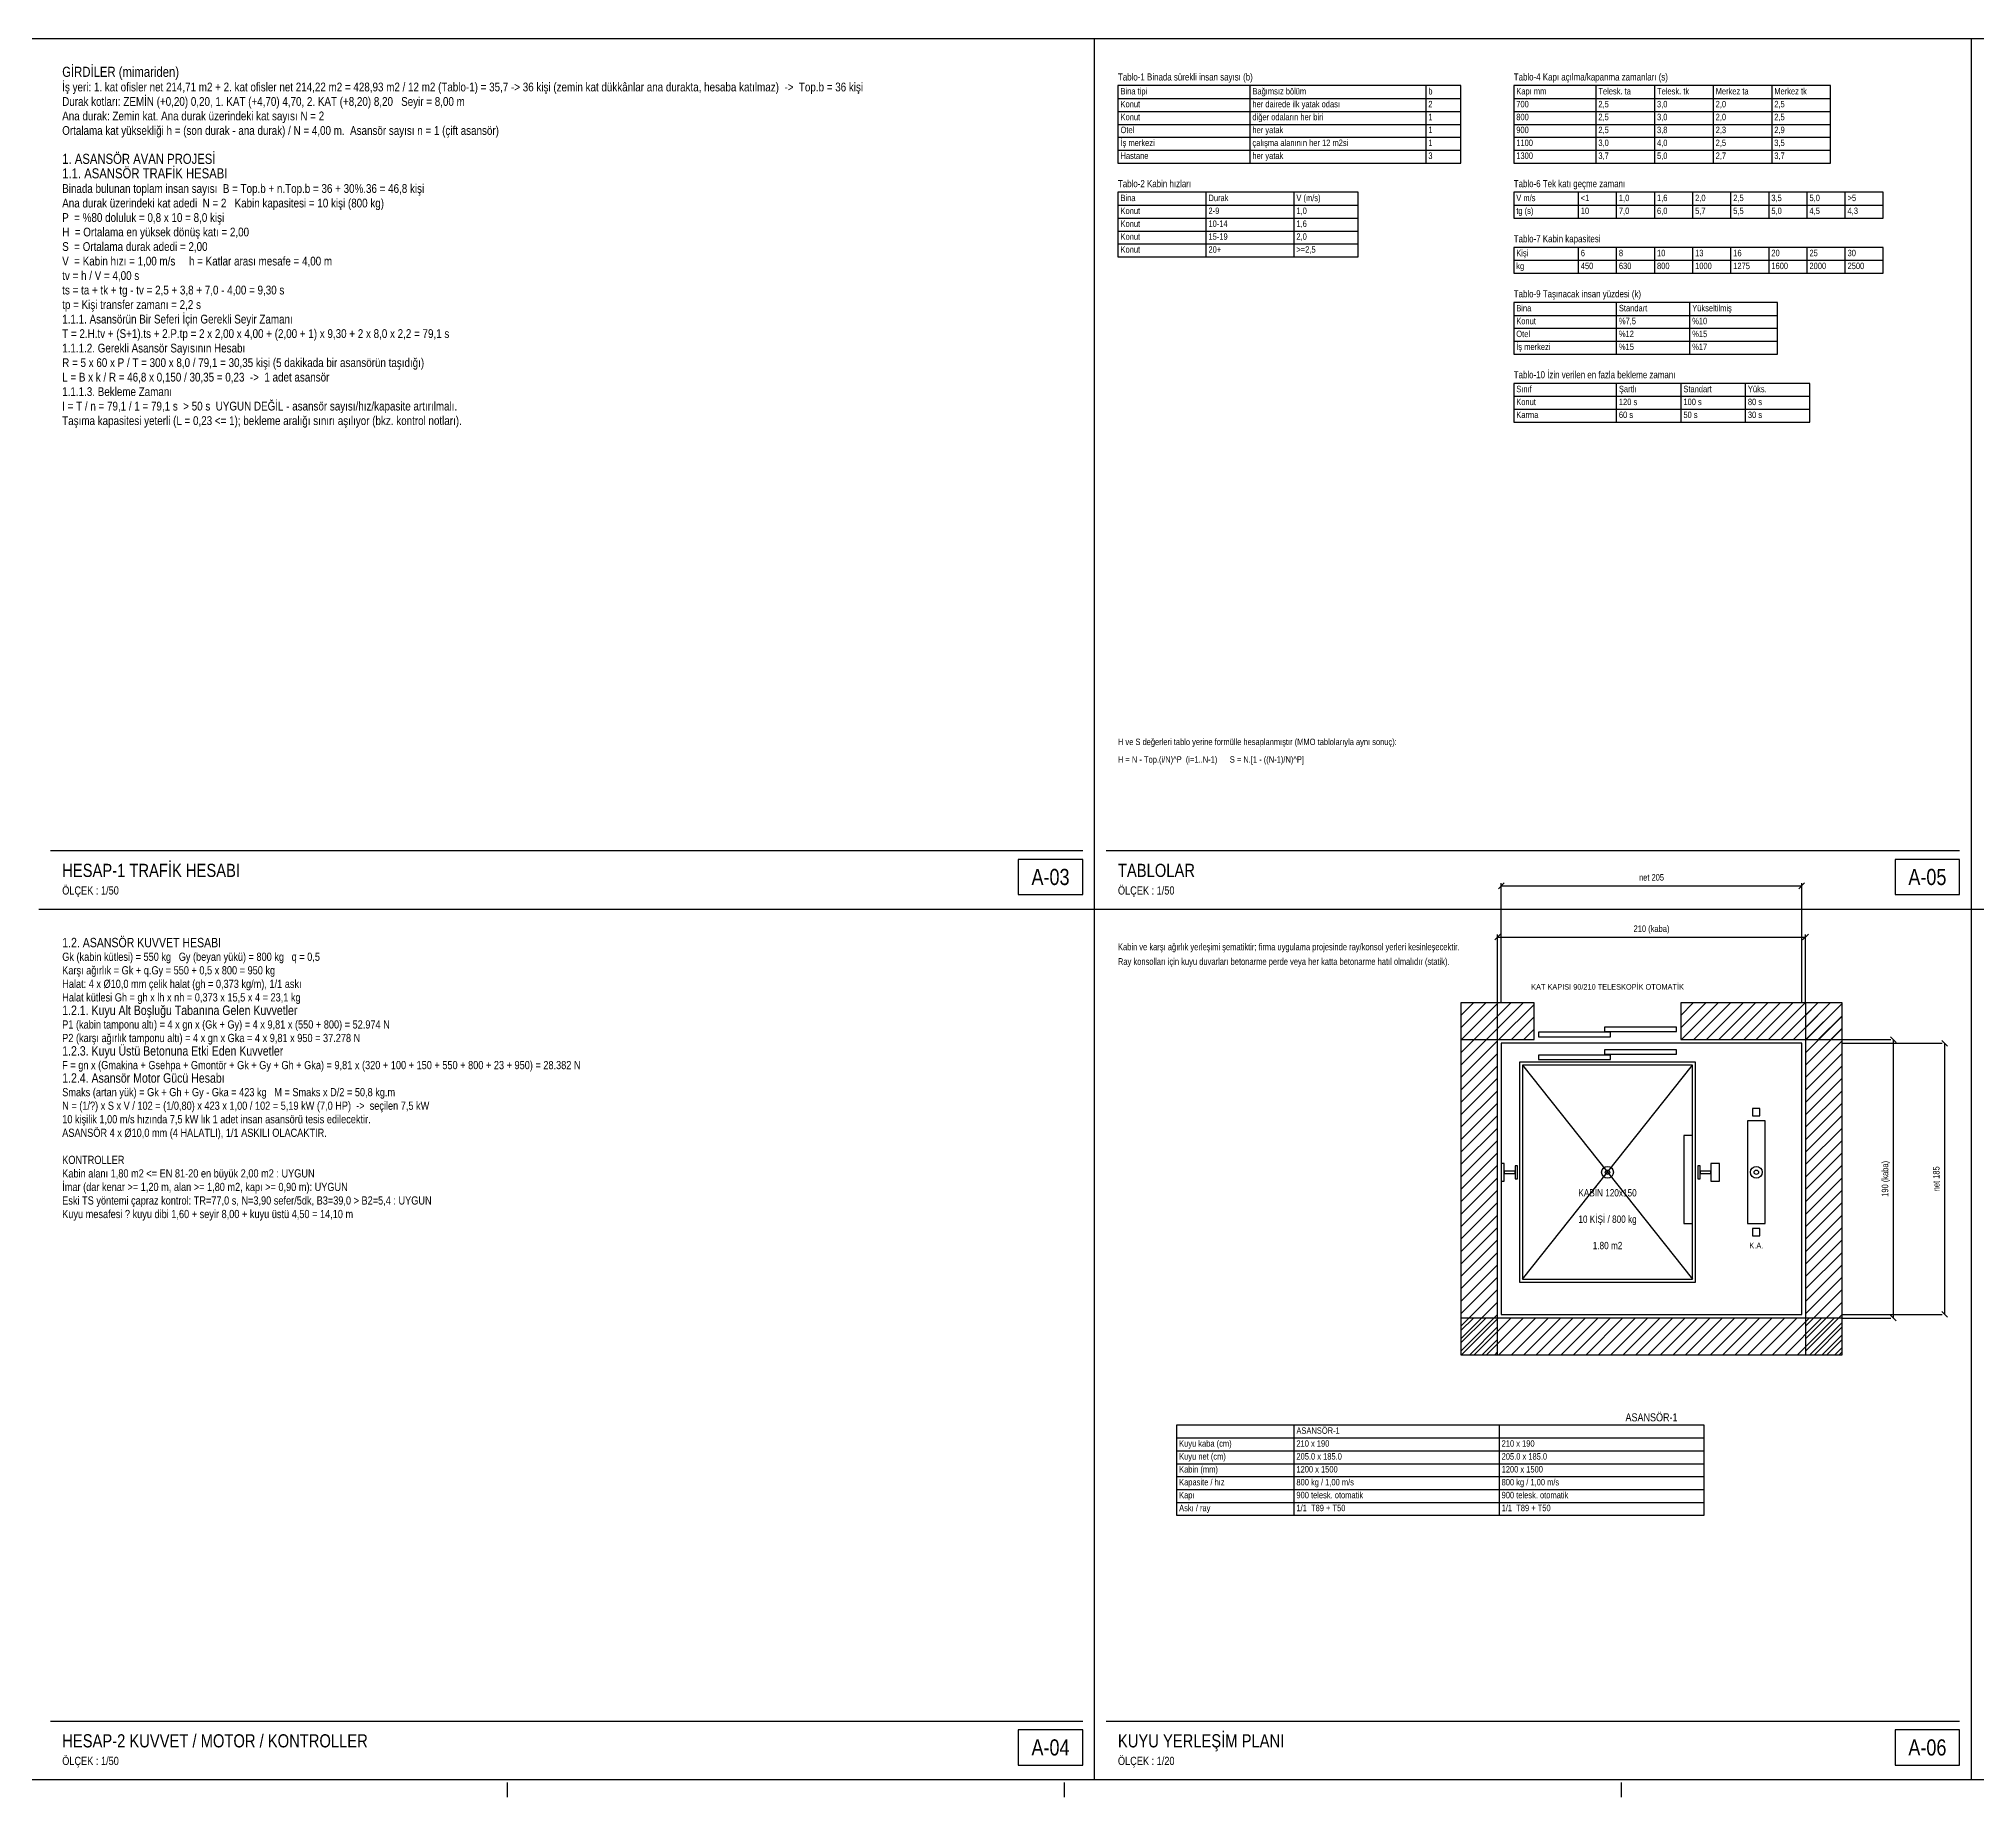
# Model space of a CAD drawing. Header units: centimetres. Extents: x 0 to 12993, y -30 to 2970.
# Drawn here: x 3100 to 6406, y -30 to 2970 of the extents above; entities that cross this region are included whole.
import ezdxf
from ezdxf.enums import TextEntityAlignment as Align

# ---------------------------------------------------------------- set-up
doc = ezdxf.new("R2010")
doc.units = ezdxf.units.CM
doc.linetypes.add('CENTER', pattern=[40, 25, -5, 5, -5])
for name, color, linetype in [('SCOTT-ANTET', 4, 'CONTINUOUS'), ('SCOTT-BASLIK', 5, 'CONTINUOUS'), ('SCOTT-CERCEVE', 7, 'CONTINUOUS'), ('SCOTT-DUVAR', 7, 'CONTINUOUS'), ('SCOTT-EKSEN', 8, 'CENTER'), ('SCOTT-HALAT', 6, 'CONTINUOUS'), ('SCOTT-KA', 30, 'CONTINUOUS'), ('SCOTT-KABIN', 5, 'CONTINUOUS'), ('SCOTT-KAPI', 3, 'CONTINUOUS'), ('SCOTT-OLCU', 3, 'CONTINUOUS'), ('SCOTT-RAY', 1, 'CONTINUOUS'), ('SCOTT-SIVA', 8, 'CONTINUOUS'), ('SCOTT-TABLO', 4, 'CONTINUOUS'), ('SCOTT-TARAMA', 8, 'CONTINUOUS'), ('SCOTT-UYARI', 1, 'CONTINUOUS'), ('SCOTT-YAZI', 4, 'CONTINUOUS')]:
    doc.layers.add(name, color=color, linetype=linetype)
doc.styles.get("Standard").update_dxf_attribs({"font": 'arial.ttf', "width": 0.8})

msp = doc.modelspace()

# ---------------------------------------------------------------- linework, layer by layer
at = {"layer": 'SCOTT-ANTET'}
for p, q in [((3120.4, 1585), (4880.9, 1585)), ((4920.9, 1585), (6376.4, 1585)), ((3120.4, 100), (4880.9, 100)), ((4920.9, 100), (6376.4, 100))]:
    msp.add_line(p, q, dxfattribs=at)
for points in [[(4770.9, 1510), (4880.9, 1510), (4880.9, 1570), (4770.9, 1570)], [(6266.4, 1510), (6376.4, 1510), (6376.4, 1570), (6266.4, 1570)], [(4770.9, 25), (4880.9, 25), (4880.9, 85), (4770.9, 85)], [(6266.4, 25), (6376.4, 25), (6376.4, 85), (6266.4, 85)]]:
    msp.add_lwpolyline(points, close=True, dxfattribs=at)
at = {"layer": 'SCOTT-CERCEVE'}
for p, q in [((4900.9, 0), (4900.9, 2970)), ((6396.4, 0), (6396.4, 2970)), ((3100.4, 1485), (4900.9, 1485)), ((4900.9, 1485), (6396.4, 1485)), ((6396.4, 1485), (8802.7, 1485))]:
    msp.add_line(p, q, dxfattribs=at)
for points in [[(0, 0), (12993.2, 0), (12993.2, 2970), (0, 2970)], [(100, 0), (12968.2, 0), (12968.2, 2970), (100, 2970)]]:
    msp.add_lwpolyline(points, close=True, dxfattribs=at)
at = {"layer": 'SCOTT-DUVAR'}
for points in [[(5525.9, 725), (5588.4, 725), (5588.4, 1325), (5525.9, 1325)], [(5525.9, 1262.5), (5650.9, 1262.5), (5650.9, 1325), (5525.9, 1325)], [(5900.9, 1262.5), (6175.9, 1262.5), (6175.9, 1325), (5900.9, 1325)], [(6113.4, 725), (6175.9, 725), (6175.9, 1325), (6113.4, 1325)], [(5525.9, 725), (6175.9, 725), (6175.9, 787.5), (5525.9, 787.5)]]:
    msp.add_lwpolyline(points, close=True, dxfattribs=at)
at = {"layer": 'SCOTT-EKSEN'}
for p, q in [((3900, -30), (3900, -5)), ((4850, -30), (4850, -5)), ((5800, -30), (5800, -5))]:
    msp.add_line(p, q, dxfattribs=at)
at = {"layer": 'SCOTT-HALAT'}
for centre, radius in [((5775.9, 1036.2), 10), ((5775.9, 1036.2), 3.75), ((6029.7, 1036.2), 10), ((6029.7, 1036.2), 3.75)]:
    msp.add_circle(centre, radius, dxfattribs=at)
at = {"layer": 'SCOTT-KA'}
msp.add_lwpolyline([(6014.7, 948.8), (6044.7, 948.8), (6044.7, 1123.8), (6014.7, 1123.8)], close=True, dxfattribs=at)
at = {"layer": 'SCOTT-KABIN'}
for p, q in [((5630.9, 853.8), (5920.9, 1218.8)), ((5630.9, 1218.8), (5920.9, 853.8))]:
    msp.add_line(p, q, dxfattribs=at)
for points in [[(5625.9, 848.8), (5925.9, 848.8), (5925.9, 1223.8), (5625.9, 1223.8)], [(5630.9, 853.8), (5920.9, 853.8), (5920.9, 1218.8), (5630.9, 1218.8)], [(5905.9, 948.8), (5920.9, 948.8), (5920.9, 1098.8), (5905.9, 1098.8)]]:
    msp.add_lwpolyline(points, close=True, dxfattribs=at)
at = {"layer": 'SCOTT-KAPI'}
for points in [[(5658.4, 1267.5), (5780.9, 1267.5), (5780.9, 1275), (5658.4, 1275)], [(5770.9, 1276.2), (5893.4, 1276.2), (5893.4, 1283.8), (5770.9, 1283.8)], [(5658.4, 1228.8), (5780.9, 1228.8), (5780.9, 1236.2), (5658.4, 1236.2)], [(5770.9, 1237.5), (5893.4, 1237.5), (5893.4, 1245), (5770.9, 1245)]]:
    msp.add_lwpolyline(points, close=True, dxfattribs=at)
at = {"layer": 'SCOTT-OLCU'}
for p, q in [((5589.7, 1520), (5599.6, 1530)), ((5594.7, 1325), (5594.7, 1529.4)), ((5594.7, 1525), (6107.2, 1525)), ((6102.2, 1520), (6112.1, 1530)), ((6107.2, 1325), (6107.2, 1529.4)), ((5583.5, 1432.5), (5593.4, 1442.5)), ((5588.4, 1325), (5588.4, 1441.9)), ((5588.4, 1437.5), (6113.4, 1437.5)), ((6108.5, 1432.5), (6118.4, 1442.5)), ((6113.4, 1325), (6113.4, 1441.9)), ((6175.9, 1262.5), (6259, 1262.5)), ((6268.4, 1257.5), (6258.5, 1267.5)), ((6263.4, 787.5), (6263.4, 1262.5)), ((6355.9, 1251.3), (6346, 1261.2)), ((6175.9, 1256.2), (6346.5, 1256.2)), ((6350.9, 793.8), (6350.9, 1256.2)), ((6175.9, 793.8), (6346.5, 793.8)), ((6355.9, 788.8), (6346, 798.7)), ((6175.9, 787.5), (6259, 787.5)), ((6268.4, 782.5), (6258.5, 792.5))]:
    msp.add_line(p, q, dxfattribs=at)
at = {"layer": 'SCOTT-RAY'}
for points in [[(6023.4, 1132.5), (6035.9, 1132.5), (6035.9, 1145), (6023.4, 1145)], [(5594.7, 1021.2), (5599.9, 1021.2), (5599.9, 1051.2), (5594.7, 1051.2)], [(5599.9, 1034.2), (5618.2, 1034.2), (5618.2, 1038.2), (5599.9, 1038.2)], [(5618.2, 1025.1), (5622.2, 1025.1), (5622.2, 1047.4), (5618.2, 1047.4)], [(5929.7, 1025.1), (5933.7, 1025.1), (5933.7, 1047.4), (5929.7, 1047.4)], [(5933.7, 1034.2), (5951.9, 1034.2), (5951.9, 1038.2), (5933.7, 1038.2)], [(5951.9, 1021.2), (5966.9, 1021.2), (5966.9, 1051.2), (5951.9, 1051.2)], [(6023.4, 927.5), (6035.9, 927.5), (6035.9, 940), (6023.4, 940)]]:
    msp.add_lwpolyline(points, close=True, dxfattribs=at)
at = {"layer": 'SCOTT-SIVA'}
msp.add_lwpolyline([(5594.7, 793.8), (6107.2, 793.8), (6107.2, 1256.2), (5594.7, 1256.2)], close=True, dxfattribs=at)
at = {"layer": 'SCOTT-TABLO'}
for p, q in [((5165.9, 2890), (5165.9, 2758)), ((5465.9, 2890), (5465.9, 2758)), ((5755.9, 2890), (5755.9, 2758)), ((5855.9, 2890), (5855.9, 2758)), ((5955.9, 2890), (5955.9, 2758)), ((6055.9, 2890), (6055.9, 2758)), ((4940.9, 2868), (5525.9, 2868)), ((4940.9, 2846), (5525.9, 2846)), ((5615.9, 2868), (6155.9, 2868)), ((5615.9, 2846), (6155.9, 2846)), ((4940.9, 2824), (5525.9, 2824)), ((5615.9, 2824), (6155.9, 2824)), ((4940.9, 2802), (5525.9, 2802)), ((4940.9, 2780), (5525.9, 2780)), ((5615.9, 2802), (6155.9, 2802)), ((5615.9, 2780), (6155.9, 2780)), ((4940.9, 2686), (5350.9, 2686)), ((5090.9, 2708), (5090.9, 2598)), ((5240.9, 2708), (5240.9, 2598)), ((5615.9, 2686), (6245.9, 2686)), ((5725.9, 2708), (5725.9, 2664)), ((5790.9, 2708), (5790.9, 2664)), ((5855.9, 2708), (5855.9, 2664)), ((5920.9, 2708), (5920.9, 2664)), ((5985.9, 2708), (5985.9, 2664)), ((6050.9, 2708), (6050.9, 2664)), ((6115.9, 2708), (6115.9, 2664)), ((6180.9, 2708), (6180.9, 2664)), ((4940.9, 2664), (5350.9, 2664)), ((4940.9, 2642), (5350.9, 2642)), ((4940.9, 2620), (5350.9, 2620)), ((5725.9, 2614), (5725.9, 2570)), ((5790.9, 2614), (5790.9, 2570)), ((5855.9, 2614), (5855.9, 2570)), ((5920.9, 2614), (5920.9, 2570)), ((5985.9, 2614), (5985.9, 2570)), ((6050.9, 2614), (6050.9, 2570)), ((6115.9, 2614), (6115.9, 2570)), ((6180.9, 2614), (6180.9, 2570)), ((5615.9, 2592), (6245.9, 2592)), ((5790.9, 2520), (5790.9, 2432)), ((5915.9, 2520), (5915.9, 2432)), ((5615.9, 2498), (6065.9, 2498)), ((5615.9, 2476), (6065.9, 2476)), ((5615.9, 2454), (6065.9, 2454)), ((5790.9, 2382), (5790.9, 2316)), ((5900.9, 2382), (5900.9, 2316)), ((6010.9, 2382), (6010.9, 2316)), ((5615.9, 2360), (6120.9, 2360)), ((5615.9, 2338), (6120.9, 2338)), ((5240.9, 605), (5240.9, 451)), ((5590.9, 605), (5590.9, 451)), ((5040.9, 583), (5940.9, 583)), ((5040.9, 561), (5940.9, 561)), ((5040.9, 539), (5940.9, 539)), ((5040.9, 517), (5940.9, 517)), ((5040.9, 495), (5940.9, 495)), ((5040.9, 473), (5940.9, 473))]:
    msp.add_line(p, q, dxfattribs=at)
for points in [[(4940.9, 2758), (5525.9, 2758), (5525.9, 2890), (4940.9, 2890)], [(5615.9, 2758), (6155.9, 2758), (6155.9, 2890), (5615.9, 2890)], [(4940.9, 2598), (5350.9, 2598), (5350.9, 2708), (4940.9, 2708)], [(5615.9, 2664), (6245.9, 2664), (6245.9, 2708), (5615.9, 2708)], [(5615.9, 2570), (6245.9, 2570), (6245.9, 2614), (5615.9, 2614)], [(5615.9, 2432), (6065.9, 2432), (6065.9, 2520), (5615.9, 2520)], [(5615.9, 2316), (6120.9, 2316), (6120.9, 2382), (5615.9, 2382)], [(5040.9, 451), (5940.9, 451), (5940.9, 605), (5040.9, 605)]]:
    msp.add_lwpolyline(points, close=True, dxfattribs=at)
at = {"layer": 'SCOTT-TARAMA'}
for p, q in [((5525.9, 1303.8), (5547.1, 1325)), ((5525.9, 1282.6), (5568.3, 1325)), ((5525.9, 1303.8), (5547.1, 1325)), ((5525.9, 1282.6), (5568.3, 1325)), ((5525.9, 1261.4), (5588.4, 1323.9)), ((5527.1, 1262.5), (5589.6, 1325)), ((5548.3, 1262.5), (5610.8, 1325)), ((5569.5, 1262.5), (5632, 1325)), ((5590.7, 1262.5), (5650.9, 1322.7)), ((5900.9, 1303.8), (5922.1, 1325)), ((5900.9, 1282.6), (5943.3, 1325)), ((5902.1, 1262.5), (5964.6, 1325)), ((5923.3, 1262.5), (5985.8, 1325)), ((5944.5, 1262.5), (6007, 1325)), ((5965.7, 1262.5), (6028.2, 1325)), ((5986.9, 1262.5), (6049.4, 1325)), ((6008.1, 1262.5), (6070.6, 1325)), ((6029.3, 1262.5), (6091.8, 1325)), ((6050.5, 1262.5), (6113, 1325)), ((6071.8, 1262.5), (6134.3, 1325)), ((6093, 1262.5), (6155.5, 1325)), ((6113.4, 1303.8), (6134.6, 1325)), ((6113.4, 1282.6), (6155.8, 1325)), ((6113.4, 1261.4), (6175.9, 1323.9)), ((6114.2, 1262.5), (6175.9, 1324.2)), ((5525.9, 1240.1), (5588.4, 1302.6)), ((5611.9, 1262.5), (5650.9, 1301.5)), ((6113.4, 1240.1), (6175.9, 1302.6)), ((6135.4, 1262.5), (6175.9, 1303)), ((5525.9, 1218.9), (5588.4, 1281.4)), ((5525.9, 1197.7), (5588.4, 1260.2)), ((5633.1, 1262.5), (5650.9, 1280.3)), ((6113.4, 1218.9), (6175.9, 1281.4)), ((6113.4, 1197.7), (6175.9, 1260.2)), ((6156.6, 1262.5), (6175.9, 1281.8)), ((5525.9, 1176.5), (5588.4, 1239)), ((6113.4, 1176.5), (6175.9, 1239)), ((5525.9, 1155.3), (5588.4, 1217.8)), ((5525.9, 1134.1), (5588.4, 1196.6)), ((6113.4, 1155.3), (6175.9, 1217.8)), ((6113.4, 1134.1), (6175.9, 1196.6)), ((5525.9, 1112.9), (5588.4, 1175.4)), ((6113.4, 1112.9), (6175.9, 1175.4)), ((5525.9, 1091.7), (5588.4, 1154.2)), ((5525.9, 1070.4), (5588.4, 1132.9)), ((6113.4, 1091.7), (6175.9, 1154.2)), ((6113.4, 1070.4), (6175.9, 1132.9)), ((5525.9, 1049.2), (5588.4, 1111.7)), ((6113.4, 1049.2), (6175.9, 1111.7)), ((5525.9, 1028), (5588.4, 1090.5)), ((5525.9, 1006.8), (5588.4, 1069.3)), ((6113.4, 1028), (6175.9, 1090.5)), ((6113.4, 1006.8), (6175.9, 1069.3)), ((5525.9, 985.6), (5588.4, 1048.1)), ((5525.9, 964.4), (5588.4, 1026.9)), ((6113.4, 985.6), (6175.9, 1048.1)), ((6113.4, 964.4), (6175.9, 1026.9)), ((5525.9, 943.2), (5588.4, 1005.7)), ((6113.4, 943.2), (6175.9, 1005.7)), ((5525.9, 922), (5588.4, 984.5)), ((5525.9, 900.7), (5588.4, 963.2)), ((6113.4, 922), (6175.9, 984.5)), ((6113.4, 900.7), (6175.9, 963.2)), ((5525.9, 879.5), (5588.4, 942)), ((6113.4, 879.5), (6175.9, 942)), ((5525.9, 858.3), (5588.4, 920.8)), ((5525.9, 837.1), (5588.4, 899.6)), ((6113.4, 858.3), (6175.9, 920.8)), ((6113.4, 837.1), (6175.9, 899.6)), ((5525.9, 815.9), (5588.4, 878.4)), ((6113.4, 815.9), (6175.9, 878.4)), ((5525.9, 794.7), (5588.4, 857.2)), ((5525.9, 773.5), (5588.4, 836)), ((6113.4, 794.7), (6175.9, 857.2)), ((6113.4, 773.5), (6175.9, 836)), ((5525.9, 752.2), (5588.4, 814.7)), ((5525.9, 731), (5588.4, 793.5)), ((6113.4, 752.2), (6175.9, 814.7)), ((6113.4, 731), (6175.9, 793.5)), ((5525.9, 766.3), (5547.1, 787.5)), ((5525.9, 745.1), (5568.3, 787.5)), ((5527.1, 725), (5589.6, 787.5)), ((5541.1, 725), (5588.4, 772.3)), ((5548.3, 725), (5610.8, 787.5)), ((5569.5, 725), (5632, 787.5)), ((5590.7, 725), (5653.2, 787.5)), ((5611.9, 725), (5674.4, 787.5)), ((5633.1, 725), (5695.6, 787.5)), ((5654.3, 725), (5716.8, 787.5)), ((5675.5, 725), (5738, 787.5)), ((5696.8, 725), (5759.3, 787.5)), ((5718, 725), (5780.5, 787.5)), ((5739.2, 725), (5801.7, 787.5)), ((5760.4, 725), (5822.9, 787.5)), ((5781.6, 725), (5844.1, 787.5)), ((5802.8, 725), (5865.3, 787.5)), ((5824, 725), (5886.5, 787.5)), ((5845.3, 725), (5907.8, 787.5)), ((5866.5, 725), (5929, 787.5)), ((5887.7, 725), (5950.2, 787.5)), ((5908.9, 725), (5971.4, 787.5)), ((5930.1, 725), (5992.6, 787.5)), ((5951.3, 725), (6013.8, 787.5)), ((5972.5, 725), (6035, 787.5)), ((5993.7, 725), (6056.2, 787.5)), ((6015, 725), (6077.5, 787.5)), ((6036.2, 725), (6098.7, 787.5)), ((6057.4, 725), (6119.9, 787.5)), ((6078.6, 725), (6141.1, 787.5)), ((6099.8, 725), (6162.3, 787.5)), ((6121, 725), (6175.9, 779.9)), ((6128.6, 725), (6175.9, 772.3)), ((5562.3, 725), (5588.4, 751.1)), ((5583.5, 725), (5588.4, 729.9)), ((6142.2, 725), (6175.9, 758.7)), ((6149.8, 725), (6175.9, 751.1)), ((6163.4, 725), (6175.9, 737.5)), ((6171, 725), (6175.9, 729.9))]:
    msp.add_line(p, q, dxfattribs=at)

# ---------------------------------------------------------------- texts
at = {"layer": 'SCOTT-ANTET', "width": 0.8}
for s, p in [('A-03', (4825.9, 1540)), ('A-05', (6321.4, 1540)), ('A-04', (4825.9, 55)), ('A-06', (6321.4, 55))]:
    msp.add_text(s, height=27.5, dxfattribs=at).set_placement(p, align=Align.MIDDLE_CENTER)
for s, p in [('ÖLÇEK : 1/50', (3140.4, 1510)), ('ÖLÇEK : 1/50', (4940.9, 1510)), ('ÖLÇEK : 1/50', (3140.4, 25)), ('ÖLÇEK : 1/20', (4940.9, 25))]:
    msp.add_text(s, height=14, dxfattribs=at).set_placement(p)
at = {"layer": 'SCOTT-BASLIK', "width": 0.8}
for s, height, p in [('GİRDİLER (mimariden)', 17.25, (3140.4, 2905)), ('Tablo-1 Binada sürekli insan sayısı (b)', 12.1, (4940.9, 2898.8)), ('Tablo-4 Kapı açılma/kapanma zamanları (s)', 12.1, (5615.9, 2898.8)), ('Bina tipi', 11, (4945.3, 2875)), ('Bağımsız bölüm', 11, (5170.3, 2875)), ('b', 11, (5470.3, 2875)), ('Kapı mm', 11, (5620.3, 2875)), ('Telesk. ta', 11, (5760.3, 2875)), ('Telesk. tk', 11, (5860.3, 2875)), ('Merkez ta', 11, (5960.3, 2875)), ('Merkez tk', 11, (6060.3, 2875)), ('1. ASANSÖR AVAN PROJESİ', 17.25, (3140.4, 2756.5)), ('1.1. ASANSÖR TRAFİK HESABI', 17.25, (3140.4, 2731.8)), ('Tablo-2 Kabin hızları', 12.1, (4940.9, 2716.8)), ('Tablo-6 Tek katı geçme zamanı', 12.1, (5615.9, 2716.8)), ('Bina', 11, (4945.3, 2693)), ('Durak', 11, (5095.3, 2693)), ('V (m/s)', 11, (5245.3, 2693)), ('V m/s', 11, (5620.3, 2693)), ('<1', 11, (5730.3, 2693)), ('1,0', 11, (5795.3, 2693)), ('1,6', 11, (5860.3, 2693)), ('2,0', 11, (5925.3, 2693)), ('2,5', 11, (5990.3, 2693)), ('3,5', 11, (6055.3, 2693)), ('5,0', 11, (6120.3, 2693)), ('>5', 11, (6185.3, 2693)), ('Tablo-7 Kabin kapasitesi', 12.1, (5615.9, 2622.8)), ('Kişi', 11, (5620.3, 2599)), ('6', 11, (5730.3, 2599)), ('8', 11, (5795.3, 2599)), ('10', 11, (5860.3, 2599)), ('13', 11, (5925.3, 2599)), ('16', 11, (5990.3, 2599)), ('20', 11, (6055.3, 2599)), ('25', 11, (6120.3, 2599)), ('30', 11, (6185.3, 2599)), ('Tablo-9 Taşınacak insan yüzdesi (k)', 12.1, (5615.9, 2528.8)), ('Bina', 11, (5620.3, 2505)), ('Standart', 11, (5795.3, 2505)), ('Yükseltilmiş', 11, (5920.3, 2505)), ('Tablo-10 İzin verilen en fazla bekleme zamanı', 12.1, (5615.9, 2390.8)), ('Sınıf', 11, (5620.3, 2367)), ('Şartlı', 11, (5795.3, 2367)), ('Standart', 11, (5905.3, 2367)), ('Yüks.', 11, (6015.3, 2367)), ('HESAP-1 TRAFİK HESABI', 22.5, (3140.4, 1540)), ('TABLOLAR', 22.5, (4940.9, 1540)), ('1.2. ASANSÖR KUVVET HESABI', 16.1, (3140.4, 1420)), ('1.2.1. Kuyu Alt Boşluğu Tabanına Gelen Kuvvetler', 16.1, (3140.4, 1304.5)), ('1.2.3. Kuyu Üstü Betonuna Etki Eden Kuvvetler', 16.1, (3140.4, 1235.2)), ('1.2.4. Asansör Motor Gücü Hesabı', 16.1, (3140.4, 1189)), ('ASANSÖR-1', 11, (5245.3, 590)), ('HESAP-2 KUVVET / MOTOR / KONTROLLER', 22.5, (3140.4, 55)), ('KUYU YERLEŞİM PLANI', 22.5, (4940.9, 55))]:
    msp.add_text(s, height=height, dxfattribs=at).set_placement(p)
msp.add_text('ASANSÖR-1', height=13.75, dxfattribs=at).set_placement((5850.9, 625), align=Align.TOP_CENTER)
at = {"layer": 'SCOTT-KA', "width": 0.8}
msp.add_text('K.A.', height=10, dxfattribs=at).set_placement((6029.7, 916.2), align=Align.TOP_CENTER)
at = {"layer": 'SCOTT-KABIN', "width": 0.8}
for s, p in [('KABİN 120x150', (5775.9, 1001.2)), ('10 KİŞİ / 800 kg', (5775.9, 956.2)), ('1.80 m2', (5775.9, 911.2))]:
    msp.add_text(s, height=12.5, dxfattribs=at).set_placement(p, align=Align.MIDDLE_CENTER)
at = {"layer": 'SCOTT-KAPI', "width": 0.8}
msp.add_text('KAT KAPISI 90/210 TELESKOPİK OTOMATİK', height=9.375, dxfattribs=at).set_placement((5775.9, 1345), align=Align.BOTTOM_CENTER)
at = {"layer": 'SCOTT-OLCU', "width": 0.8}
for s, p in [('net 205', (5850.9, 1530.5)), ('210 (kaba)', (5850.9, 1443))]:
    msp.add_text(s, height=11, dxfattribs=at).set_placement(p, align=Align.BOTTOM_CENTER)
for s, p in [('190 (kaba)', (6257.9, 1025)), ('net 185', (6345.4, 1025))]:
    msp.add_text(s, height=11, rotation=90, dxfattribs=at).set_placement(p, align=Align.BOTTOM_CENTER)
at = {"layer": 'SCOTT-TABLO', "width": 0.8}
for s, p in [('Konut', (4945.3, 2853)), ('her dairede ilk yatak odası', (5170.3, 2853)), ('2', (5470.3, 2853)), ('700', (5620.3, 2853)), ('2,5', (5760.3, 2853)), ('3,0', (5860.3, 2853)), ('2,0', (5960.3, 2853)), ('2,5', (6060.3, 2853)), ('Otel', (4945.3, 2809)), ('Konut', (4945.3, 2831)), ('diğer odaların her biri', (5170.3, 2831)), ('her yatak', (5170.3, 2809)), ('1', (5470.3, 2831)), ('1', (5470.3, 2809)), ('800', (5620.3, 2831)), ('900', (5620.3, 2809)), ('2,5', (5760.3, 2831)), ('2,5', (5760.3, 2809)), ('3,0', (5860.3, 2831)), ('3,8', (5860.3, 2809)), ('2,0', (5960.3, 2831)), ('2,3', (5960.3, 2809)), ('2,5', (6060.3, 2831)), ('2,9', (6060.3, 2809)), ('İş merkezi', (4945.3, 2787)), ('çalışma alanının her 12 m2si', (5170.3, 2787)), ('1', (5470.3, 2787)), ('1100', (5620.3, 2787)), ('3,0', (5760.3, 2787)), ('4,0', (5860.3, 2787)), ('2,5', (5960.3, 2787)), ('3,5', (6060.3, 2787)), ('Hastane', (4945.3, 2765)), ('her yatak', (5170.3, 2765)), ('3', (5470.3, 2765)), ('1300', (5620.3, 2765)), ('3,7', (5760.3, 2765)), ('5,0', (5860.3, 2765)), ('2,7', (5960.3, 2765)), ('3,7', (6060.3, 2765)), ('Konut', (4945.3, 2671)), ('2-9', (5095.3, 2671)), ('1,0', (5245.3, 2671)), ('tg (s)', (5620.3, 2671)), ('10', (5730.3, 2671)), ('7,0', (5795.3, 2671)), ('6,0', (5860.3, 2671)), ('5,7', (5925.3, 2671)), ('5,5', (5990.3, 2671)), ('5,0', (6055.3, 2671)), ('4,5', (6120.3, 2671)), ('4,3', (6185.3, 2671)), ('Konut', (4945.3, 2649)), ('10-14', (5095.3, 2649)), ('1,6', (5245.3, 2649)), ('Konut', (4945.3, 2627)), ('Konut', (4945.3, 2605)), ('20+', (5095.3, 2605)), ('15-19', (5095.3, 2627)), ('2,0', (5245.3, 2627)), ('>=2,5', (5245.3, 2605)), ('kg', (5620.3, 2577)), ('450', (5730.3, 2577)), ('630', (5795.3, 2577)), ('800', (5860.3, 2577)), ('1000', (5925.3, 2577)), ('1275', (5990.3, 2577)), ('1600', (6055.3, 2577)), ('2000', (6120.3, 2577)), ('2500', (6185.3, 2577)), ('Konut', (5620.3, 2483)), ('%7,5', (5795.3, 2483)), ('%10', (5920.3, 2483)), ('Otel', (5620.3, 2461)), ('İş merkezi', (5620.3, 2439)), ('%12', (5795.3, 2461)), ('%15', (5795.3, 2439)), ('%15', (5920.3, 2461)), ('%17', (5920.3, 2439)), ('Konut', (5620.3, 2345)), ('120 s', (5795.3, 2345)), ('100 s', (5905.3, 2345)), ('80 s', (6015.3, 2345)), ('Karma', (5620.3, 2323)), ('60 s', (5795.3, 2323)), ('50 s', (5905.3, 2323)), ('30 s', (6015.3, 2323)), ('Kuyu kaba (cm)', (5045.3, 568)), ('210 x 190', (5245.3, 568)), ('210 x 190', (5595.3, 568)), ('Kuyu net (cm)', (5045.3, 546)), ('Kabin (mm)', (5045.3, 524)), ('205.0 x 185.0', (5245.3, 546)), ('1200 x 1500', (5245.3, 524)), ('205.0 x 185.0', (5595.3, 546)), ('1200 x 1500', (5595.3, 524)), ('Kapasite / hız', (5045.3, 502)), ('800 kg / 1,00 m/s', (5245.3, 502)), ('800 kg / 1,00 m/s', (5595.3, 502)), ('Askı / ray', (5045.3, 458)), ('Kapı', (5045.3, 480)), ('900 telesk. otomatik', (5245.3, 480)), ('1/1  T89 + T50', (5245.3, 458)), ('900 telesk. otomatik', (5595.3, 480)), ('1/1  T89 + T50', (5595.3, 458))]:
    msp.add_text(s, height=11, dxfattribs=at).set_placement(p)
at = {"layer": 'SCOTT-UYARI', "width": 0.8}
for s, p in [('Kabin ve karşı ağırlık yerleşimi şematiktir; firma uygulama projesinde ray/konsol yerleri kesinleşecektir.', (4940.9, 1415)), ('Ray konsolları için kuyu duvarları betonarme perde veya her katta betonarme hatıl olmalıdır (statik).', (4940.9, 1390))]:
    msp.add_text(s, height=11.5, dxfattribs=at).set_placement(p)
at = {"layer": 'SCOTT-YAZI', "width": 0.8}
for s, height, p in [('İş yeri: 1. kat ofisler net 214,71 m2 + 2. kat ofisler net 214,22 m2 = 428,93 m2 / 12 m2 (Tablo-1) = 35,7 -> 36 kişi (zemin kat dükkânlar ana durakta, hesaba katılmaz)  ->  Top.b = 36 kişi', 15, (3140.4, 2880.2)), ('Ana durak: Zemin kat. Ana durak üzerindeki kat sayısı N = 2', 15, (3140.4, 2830.8)), ('Durak kotları: ZEMİN (+0,20) 0,20, 1. KAT (+4,70) 4,70, 2. KAT (+8,20) 8,20   Seyir = 8,00 m', 15, (3140.4, 2855.5)), ('Ortalama kat yüksekliği h = (son durak - ana durak) / N = 4,00 m.  Asansör sayısı n = 1 (çift asansör)', 15, (3140.4, 2806)), ('Binada bulunan toplam insan sayısı  B = Top.b + n.Top.b = 36 + 30%.36 = 46,8 kişi', 15, (3140.4, 2707)), ('Ana durak üzerindeki kat adedi  N = 2   Kabin kapasitesi = 10 kişi (800 kg)', 15, (3140.4, 2682.2)), ('P  = %80 doluluk = 0,8 x 10 = 8,0 kişi', 15, (3140.4, 2657.5)), ('H  = Ortalama en yüksek dönüş katı = 2,00', 15, (3140.4, 2632.8)), ('S  = Ortalama durak adedi = 2,00', 15, (3140.4, 2608)), ('V  = Kabin hızı = 1,00 m/s     h = Katlar arası mesafe = 4,00 m', 15, (3140.4, 2583.2)), ('tv = h / V = 4,00 s', 15, (3140.4, 2558.5)), ('ts = ta + tk + tg - tv = 2,5 + 3,8 + 7,0 - 4,00 = 9,30 s', 15, (3140.4, 2533.8)), ('tp = Kişi transfer zamanı = 2,2 s', 15, (3140.4, 2509)), ('1.1.1. Asansörün Bir Seferi İçin Gerekli Seyir Zamanı', 15, (3140.4, 2484.2)), ('T = 2.H.tv + (S+1).ts + 2.P.tp = 2 x 2,00 x 4,00 + (2,00 + 1) x 9,30 + 2 x 8,0 x 2,2 = 79,1 s', 15, (3140.4, 2459.5)), ('1.1.1.2. Gerekli Asansör Sayısının Hesabı', 15, (3140.4, 2434.8)), ('R = 5 x 60 x P / T = 300 x 8,0 / 79,1 = 30,35 kişi (5 dakikada bir asansörün taşıdığı)', 15, (3140.4, 2410)), ('L = B x k / R = 46,8 x 0,150 / 30,35 = 0,23  ->  1 adet asansör', 15, (3140.4, 2385.2)), ('1.1.1.3. Bekleme Zamanı', 15, (3140.4, 2360.5)), ('I = T / n = 79,1 / 1 = 79,1 s  > 50 s  UYGUN DEĞİL - asansör sayısı/hız/kapasite artırılmalı.', 15, (3140.4, 2335.8)), ('Taşıma kapasitesi yeterli (L = 0,23 <= 1); bekleme aralığı sınırı aşılıyor (bkz. kontrol notları).', 15, (3140.4, 2311)), ('H ve S değerleri tablo yerine formülle hesaplanmıştır (MMO tablolarıyla aynı sonuç):', 11, (4940.9, 1765)), ('H = N - Top.(i/N)^P  (i=1..N-1)      S = N.[1 - ((N-1)/N)^P]', 11, (4940.9, 1735)), ('Gk (kabin kütlesi) = 550 kg   Gy (beyan yükü) = 800 kg   q = 0,5', 14, (3140.4, 1396.9)), ('Karşı ağırlık = Gk + q.Gy = 550 + 0,5 x 800 = 950 kg', 14, (3140.4, 1373.8)), ('Halat: 4 x %%c10,0 mm çelik halat (gh = 0,373 kg/m), 1/1 askı', 14, (3140.4, 1350.7)), ('Halat kütlesi Gh = gh x lh x nh = 0,373 x 15,5 x 4 = 23,1 kg', 14, (3140.4, 1327.6)), ('P1 (kabin tamponu altı) = 4 x gn x (Gk + Gy) = 4 x 9,81 x (550 + 800) = 52.974 N', 14, (3140.4, 1281.4)), ('P2 (karşı ağırlık tamponu altı) = 4 x gn x Gka = 4 x 9,81 x 950 = 37.278 N', 14, (3140.4, 1258.3)), ('F = gn x (Gmakina + Gsehpa + Gmontör + Gk + Gy + Gh + Gka) = 9,81 x (320 + 100 + 150 + 550 + 800 + 23 + 950) = 28.382 N', 14, (3140.4, 1212.1)), ('Smaks (artan yük) = Gk + Gh + Gy - Gka = 423 kg   M = Smaks x D/2 = 50,8 kg.m', 14, (3140.4, 1165.9)), ('N = (1/?) x S x V / 102 = (1/0,80) x 423 x 1,00 / 102 = 5,19 kW (7,0 HP)  ->  seçilen 7,5 kW', 14, (3140.4, 1142.8)), ('10 kişilik 1,00 m/s hızında 7,5 kW lık 1 adet insan asansörü tesis edilecektir.', 14, (3140.4, 1119.7)), ('ASANSÖR 4 x %%c10,0 mm (4 HALATLI), 1/1 ASKILI OLACAKTIR.', 14, (3140.4, 1096.6)), ('KONTROLLER', 14, (3140.4, 1050.4)), ('Kabin alanı 1,80 m2 <= EN 81-20 en büyük 2,00 m2 : UYGUN', 14, (3140.4, 1027.3)), ('Eski TS yöntemi çapraz kontrol: TR=77,0 s, N=3,90 sefer/5dk, B3=39,0 > B2=5,4 : UYGUN', 14, (3140.4, 981.1)), ('İmar (dar kenar >= 1,20 m, alan >= 1,80 m2, kapı >= 0,90 m): UYGUN', 14, (3140.4, 1004.2)), ('Kuyu mesafesi ? kuyu dibi 1,60 + seyir 8,00 + kuyu üstü 4,50 = 14,10 m', 14, (3140.4, 958))]:
    msp.add_text(s, height=height, dxfattribs=at).set_placement(p)

doc.saveas('drawing.dxf')
